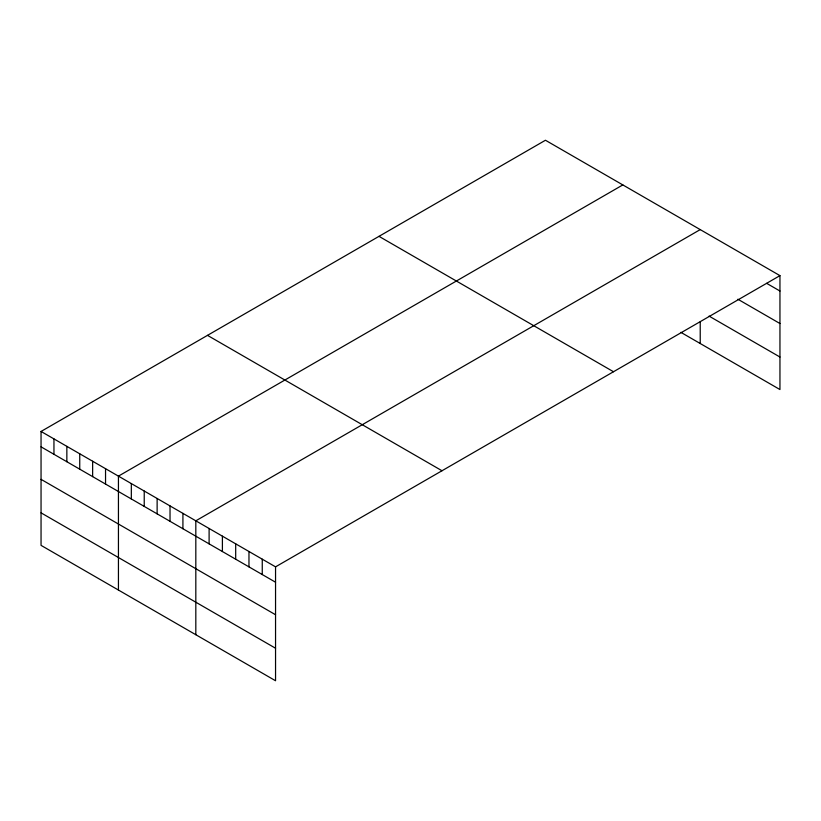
<?xml version="1.0" encoding="UTF-8"?>
<svg xmlns="http://www.w3.org/2000/svg" width="821" height="821" viewBox="0 0 821 821"><rect width="100%" height="100%" fill="white"/><g stroke="black" fill="none" stroke-linecap="round" stroke-linejoin="round"><path stroke-width="1.23" d="M41.05 431.456L275.548 566.849L275.548 680.753L41.05 545.37L41.05 431.456L545.452 140.247L779.95 275.63L779.95 389.544L680.876 332.341M622.831 184.92L118.44 476.139L118.44 590.042M700.221 229.603L195.819 520.812L195.819 634.725M275.548 566.849L779.95 275.63M766.66 283.337L779.95 291.014M737.874 299.234L779.95 323.525M709.077 316.106L779.95 357.022M378.994 236.345L613.503 371.739M207.497 335.358L442.006 470.751M41.05 446.84L275.548 582.222M41.05 479.351L275.548 614.744M41.05 512.848L275.548 648.241M700.221 321.832L700.221 343.506M262.258 559.173L262.258 574.556M248.968 551.507L248.968 566.88M235.689 543.83L235.689 559.214M222.399 536.164L222.399 551.538M209.109 528.488L209.109 543.861M182.919 513.371L182.919 528.745M170.029 505.921L170.029 521.304M157.129 498.48L157.129 513.854M144.229 491.03L144.229 506.413M131.329 483.579L131.329 498.963M105.54 468.688L105.54 484.072M92.64 461.248L92.64 476.621M79.74 453.797L79.74 469.181M66.85 446.357L66.85 461.73M53.95 438.907L53.95 454.28"/></g></svg>
